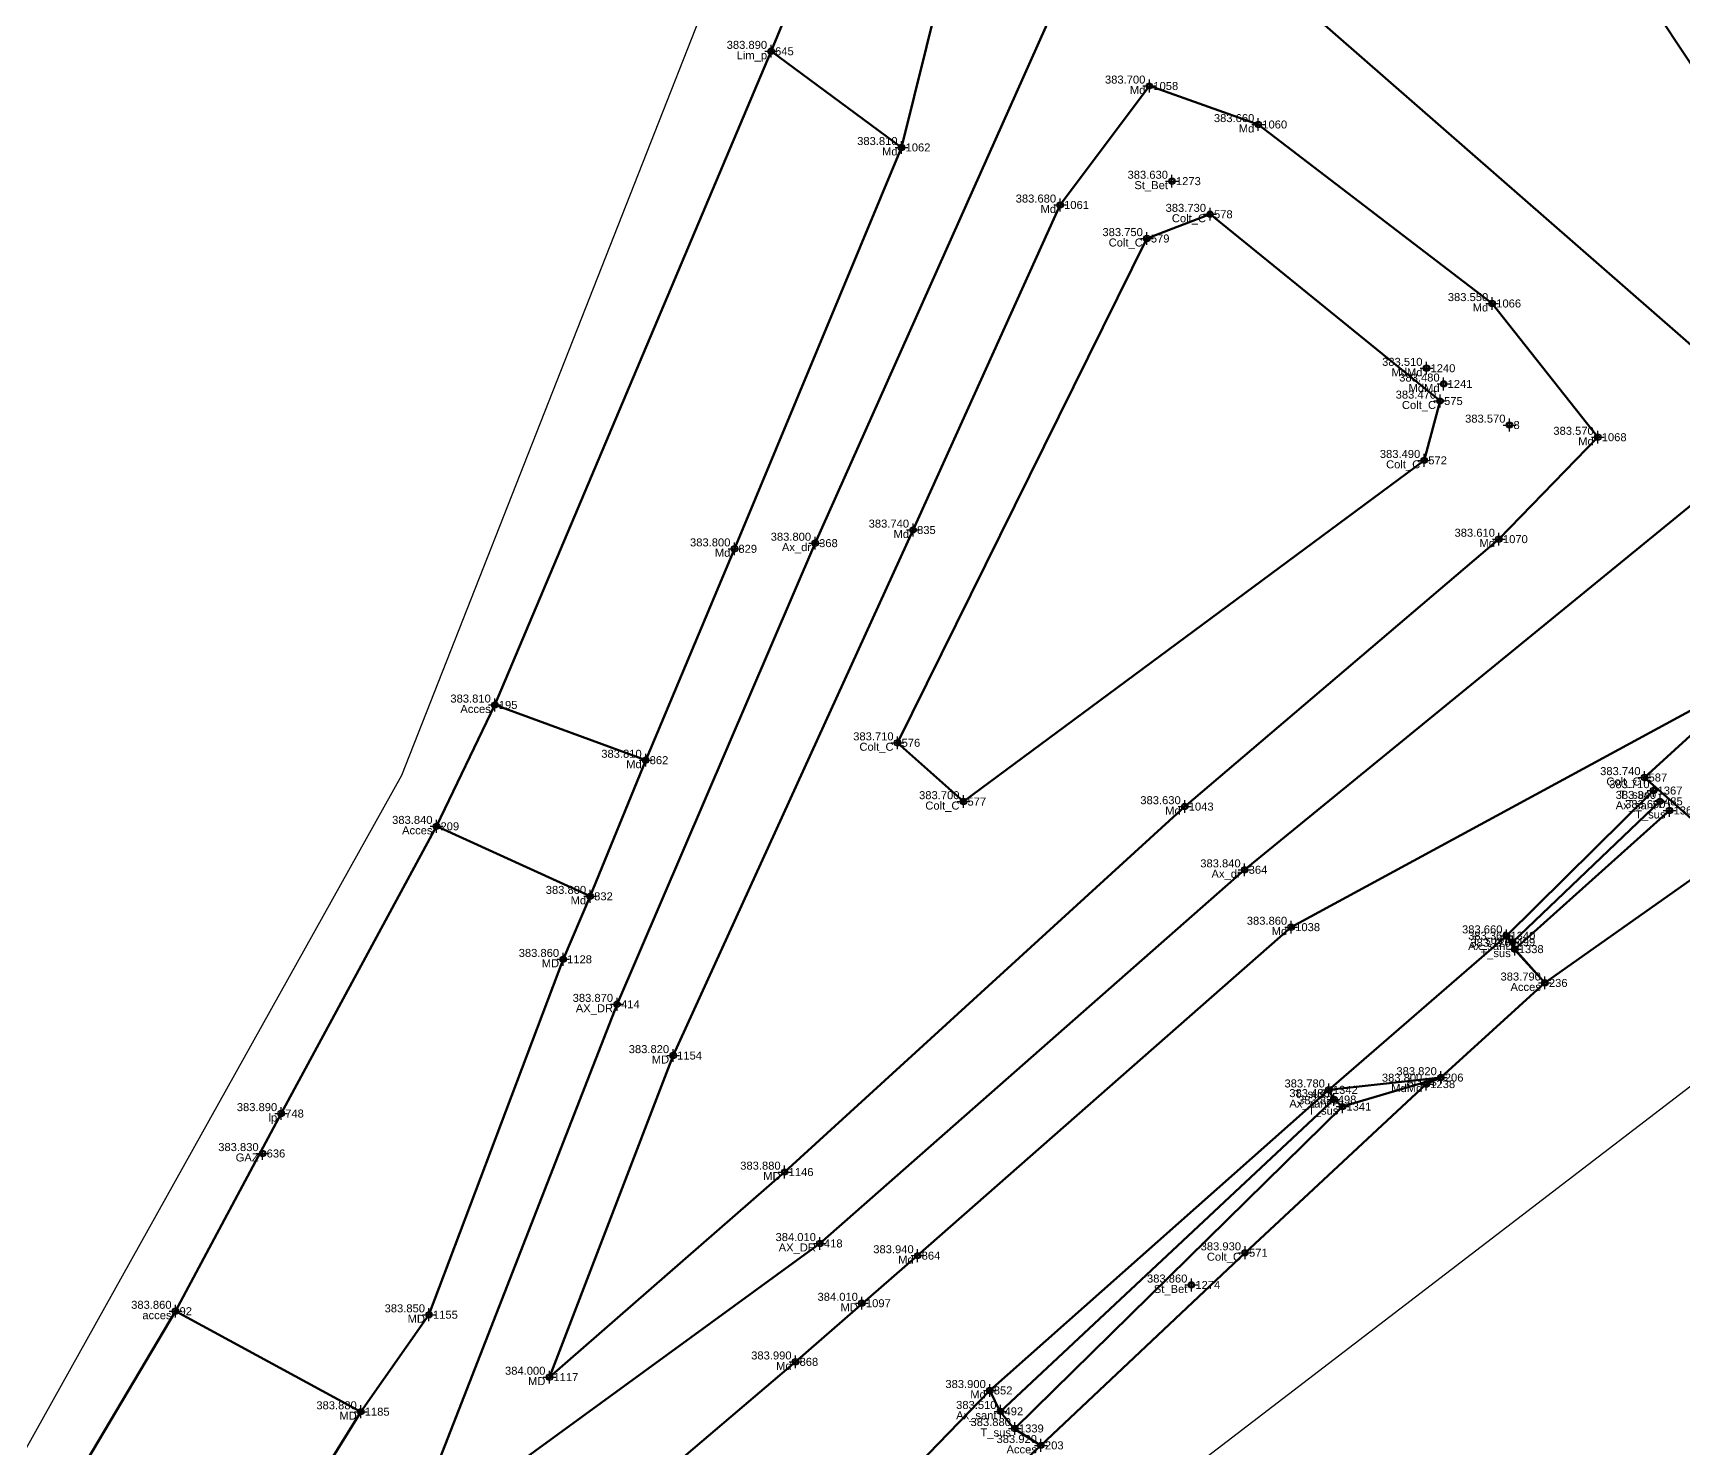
# Model space of a CAD drawing. Extents: x 396921 to 401273, y 555385 to 556691.
# Drawn here: x 401191.6 to 401243.2, y 556323.2 to 556367.4 of the extents above; entities that cross this region are included whole.
import ezdxf
from ezdxf.enums import TextEntityAlignment as Align

# ---------------------------------------------------------------- set-up
doc = ezdxf.new("R2010")
doc.units = 0
doc.header["$PDMODE"] = 34
doc.header["$PDSIZE"] = 0.2
for name, color, linetype in [('Boundary', 30, 'Continuous'), ('TOPO_CERC', 1, 'Continuous'), ('TOPO_CODE', 7, 'Continuous'), ('TOPO_ELEVATION', 7, 'Continuous'), ('TOPO_POINT_ID', 7, 'Continuous'), ('TOPO_POINTS', 7, 'Continuous'), ('TOPO_SYMBOL', 1, 'Continuous')]:
    doc.layers.add(name, color=color, linetype=linetype)
doc.layers.add('RO-LINES-LIN', color=7, linetype='Continuous', lineweight=25)
doc.styles.get("Standard").update_dxf_attribs({"font": 'arial.ttf'})

# ---------------------------------------------------------------- blocks, each defined once
blk = doc.blocks.new('PUNCTOPO')
at = {"layer": 'TOPO_CERC'}
blk.add_circle((0, 0), 0.25, dxfattribs=at)
at = {"layer": 'TOPO_SYMBOL'}
blk.add_point((0, 0), dxfattribs=at)

msp = doc.modelspace()

# ---------------------------------------------------------------- linework, layer by layer
at = {"layer": 'Boundary'}
msp.add_lwpolyline([(401151.531, 556238.095), (401199.518, 556296.225), (401208.504, 556292.043), (401222.442, 556298.757), (401217.992, 556315.021), (401273.141, 556357.297), (401255.219, 556376.018), (401245.835, 556386.323), (401236.195, 556378.584), (401211.811, 556404.268), (401201.487, 556393.032), (401214.641, 556373.423), (401203.161, 556344.231), (401187.604, 556316.352), (401175.09, 556295.456), (401169.171, 556289.109), (401165.846, 556283.138)], dxfattribs=at)
at = {"layer": 'RO-LINES-LIN', "flags": 128}
for points, elevation in [([(401219.146, 556351.908), (401219.146, 556351.908)], 383.74), ([(401204.255, 556342.646), (401204.255, 556342.646)], 383.84)]:
    msp.add_lwpolyline(points, dxfattribs=dict(at, elevation=elevation))
at = {"layer": 'RO-LINES-LIN', "lineweight": 100}
for points in [[(401246.421, 556355.104, 383.69), (401225.761, 556373.156, 383.79), (401207.607, 556396.767, 384.01)], [(401206.091, 556394.903, 383.98), (401209.983, 556389.227, 383.97), (401218.554, 556377.464, 383.86), (401220.74, 556371.765, 383.79), (401218.787, 556363.866, 383.81), (401213.564, 556351.32, 383.8), (401210.791, 556344.713, 383.81), (401209.058, 556340.462, 383.8), (401208.209, 556338.484, 383.86), (401204.02, 556327.379, 383.85), (401201.888, 556324.348, 383.88), (401198.751, 556319.278, 383.96), (401195.474, 556315.011, 384.02), (401187.23, 556304.24, 384.05), (401184.002, 556299.155, 384.12), (401179.435, 556292.903, 384.24), (401176.911, 556290.547, 384.27), (401173.167, 556290.93, 384.37)], [(401255.586, 556366.053, 383.33), (401251.247, 556362.781, 383.39), (401247.981, 556363.147, 383.35), (401244.676, 556364.625, 383.4), (401242.478, 556367.939, 383.45), (401243.23, 556373.719, 383.41)], [(401225.761, 556373.156, 383.79), (401216.085, 556351.497, 383.8), (401209.897, 556337.083, 383.87), (401203.299, 556320.181, 384.05), (401179.94, 556287.283, 384.42), (401153.228, 556254.978, 385.07), (401124.473, 556222.302, 385.73), (401086.722, 556181.654, 386.25), (401069.118, 556159.764, 386.97), (401036.302, 556112.167, 387.92), (401016.12, 556087.044, 388.06), (400978.164, 556050.801, 388.45), (400956.927, 556025.769, 388.5), (400940.861, 555996.772, 388.66), (400933.878, 555973.712, 388.83), (400927.98, 555941.206, 388.98), (400926.358, 555917.661, 389.16), (400924.894, 555909.885, 389.28)], [(401220.74, 556371.765, 383.79), (401217.155, 556372.813, 383.93), (401214.71, 556366.872, 383.89), (401218.787, 556363.866, 383.81)], [(401214.71, 556366.872, 383.89), (401206.076, 556346.439, 383.81)], [(401259.886, 556365.916, 383.46), (401249.522, 556357.993, 383.62), (401246.421, 556355.104, 383.69), (401229.508, 556341.287, 383.84), (401216.236, 556329.606, 384.01), (401203.299, 556320.181, 384.05)], [(401219.146, 556351.908, 383.74), (401223.741, 556362.068, 383.68), (401226.53, 556365.787, 383.7), (401229.934, 556364.583, 383.66), (401237.244, 556358.988, 383.55), (401240.541, 556354.808, 383.57), (401237.453, 556351.622, 383.61), (401227.623, 556343.251, 383.727), (401215.139, 556331.844, 383.88), (401207.783, 556325.428, 384), (401211.651, 556335.486, 383.82), (401219.146, 556351.908, 383.74)], [(401235.614, 556355.94, 383.47), (401235.12, 556354.085, 383.49), (401220.722, 556343.419, 383.7), (401218.663, 556345.257, 383.71), (401226.451, 556361.019, 383.75), (401228.425, 556361.777, 383.73), (401235.614, 556355.94, 383.47)], [(401252.455, 556345.602, 383.69), (401248.6, 556349.056, 383.58), (401230.962, 556339.494, 383.86), (401219.29, 556329.226, 383.94), (401215.475, 556325.906, 383.99), (401210.945, 556322.054, 384.06), (401207.831, 556315.344, 384.1), (401209.936, 556308.653, 384.4), (401212.798, 556299.232, 384.51)], [(401210.791, 556344.713, 383.81), (401206.076, 556346.439, 383.81), (401204.255, 556342.646, 383.84), (401209.056, 556340.458, 383.8)], [(401246.867, 556343.877, 383.86), (401244.603, 556346.545, 383.7), (401242.003, 556344.171, 383.74), (401244.656, 556341.834, 383.9)], [(401242.286, 556343.763, 383.71), (401237.688, 556339.223, 383.66)], [(401242.488, 556343.427, 383.34), (401237.877, 556339.029, 383.36)], [(401237.948, 556338.807, 383.72), (401242.784, 556343.141, 383.69)], [(401204.255, 556342.646, 383.84), (401199.402, 556333.668, 383.89), (401196.101, 556327.489, 383.86)], [(401238.89, 556337.75, 383.79), (401244.654, 556341.832, 383.9)], [(401232.14, 556334.408, 383.78), (401235.637, 556334.791, 383.82), (401238.89, 556337.75, 383.79), (401237.937, 556338.797, 383.694), (401237.688, 556339.223, 383.66)], [(401238.89, 556337.75, 383.79), (401237.948, 556338.807, 383.72), (401237.877, 556339.029, 383.36), (401237.688, 556339.223, 383.66), (401232.14, 556334.408, 383.78), (401232.291, 556334.106, 383.48), (401232.563, 556333.883, 383.82), (401235.637, 556334.791, 383.82)], [(401235.183, 556334.588, 383.8), (401235.637, 556334.791, 383.82), (401235.637, 556334.791, 383.82)], [(401232.14, 556334.408, 383.78), (401221.544, 556325.012, 383.9), (401218.334, 556321.695, 383.93)], [(401235.183, 556334.588, 383.8), (401229.519, 556329.317, 383.93)], [(401232.291, 556334.106, 383.48), (401221.879, 556324.359, 383.51)], [(401222.329, 556323.824, 383.88), (401232.563, 556333.883, 383.82)], [(401223.142, 556323.295, 383.92), (401229.519, 556329.317, 383.93), (401229.519, 556329.317, 383.93)], [(401201.888, 556324.348, 383.88), (401196.101, 556327.489, 383.86), (401193.319, 556322.802, 383.86), (401198.751, 556319.278, 383.96)], [(401218.334, 556321.695, 383.93), (401218.901, 556320.997, 383.974), (401219.562, 556320.073, 384.03), (401219.636, 556320.023, 384.09), (401223.142, 556323.295, 383.92), (401222.295, 556323.819, 383.912), (401221.854, 556324.36, 383.906), (401221.544, 556325.012, 383.9)]]:
    msp.add_polyline3d(points, dxfattribs=at)

# ---------------------------------------------------------------- block references
at = {"layer": 'TOPO_POINTS'}
ref = msp.add_blockref('PUNCTOPO', (401214.71, 556366.872, 383.89), dxfattribs=dict(at, xscale=0.25, yscale=0.25, zscale=0.25))
ref.add_attrib('POINT', '645', dxfattribs={"layer": 'TOPO_POINT_ID', "height": 0.25}).set_placement((401214.835, 556366.872, 383.89), align=Align.MIDDLE_LEFT)
ref.add_attrib('ELEVATION', '383.890', dxfattribs={"layer": 'TOPO_ELEVATION', "height": 0.25}).set_placement((401214.585, 556366.872, 383.89), align=Align.BOTTOM_RIGHT)
ref.add_attrib('CODE', 'Lim_p', dxfattribs={"layer": 'TOPO_CODE', "height": 0.25}).set_placement((401214.585, 556366.872, 383.89), align=Align.TOP_RIGHT)
ref = msp.add_blockref('PUNCTOPO', (401226.53, 556365.787, 383.7), dxfattribs=dict(at, xscale=0.25, yscale=0.25, zscale=0.25))
ref.add_attrib('POINT', '1058', dxfattribs={"layer": 'TOPO_POINT_ID', "height": 0.25}).set_placement((401226.655, 556365.787, 383.7), align=Align.MIDDLE_LEFT)
ref.add_attrib('ELEVATION', '383.700', dxfattribs={"layer": 'TOPO_ELEVATION', "height": 0.25}).set_placement((401226.405, 556365.787, 383.7), align=Align.BOTTOM_RIGHT)
ref.add_attrib('CODE', 'Md', dxfattribs={"layer": 'TOPO_CODE', "height": 0.25}).set_placement((401226.405, 556365.787, 383.7), align=Align.TOP_RIGHT)
ref = msp.add_blockref('PUNCTOPO', (401229.934, 556364.583, 383.66), dxfattribs=dict(at, xscale=0.25, yscale=0.25, zscale=0.25))
ref.add_attrib('POINT', '1060', dxfattribs={"layer": 'TOPO_POINT_ID', "height": 0.25}).set_placement((401230.059, 556364.583, 383.66), align=Align.MIDDLE_LEFT)
ref.add_attrib('ELEVATION', '383.660', dxfattribs={"layer": 'TOPO_ELEVATION', "height": 0.25}).set_placement((401229.809, 556364.583, 383.66), align=Align.BOTTOM_RIGHT)
ref.add_attrib('CODE', 'Md', dxfattribs={"layer": 'TOPO_CODE', "height": 0.25}).set_placement((401229.809, 556364.583, 383.66), align=Align.TOP_RIGHT)
ref = msp.add_blockref('PUNCTOPO', (401218.787, 556363.866, 383.81), dxfattribs=dict(at, xscale=0.25, yscale=0.25, zscale=0.25))
ref.add_attrib('POINT', '1062', dxfattribs={"layer": 'TOPO_POINT_ID', "height": 0.25}).set_placement((401218.912, 556363.866, 383.81), align=Align.MIDDLE_LEFT)
ref.add_attrib('ELEVATION', '383.810', dxfattribs={"layer": 'TOPO_ELEVATION', "height": 0.25}).set_placement((401218.662, 556363.866, 383.81), align=Align.BOTTOM_RIGHT)
ref.add_attrib('CODE', 'Md', dxfattribs={"layer": 'TOPO_CODE', "height": 0.25}).set_placement((401218.662, 556363.866, 383.81), align=Align.TOP_RIGHT)
ref = msp.add_blockref('PUNCTOPO', (401227.236, 556362.812, 383.63), dxfattribs=dict(at, xscale=0.25, yscale=0.25, zscale=0.25))
ref.add_attrib('POINT', '1273', dxfattribs={"layer": 'TOPO_POINT_ID', "height": 0.25}).set_placement((401227.361, 556362.812, 383.63), align=Align.MIDDLE_LEFT)
ref.add_attrib('ELEVATION', '383.630', dxfattribs={"layer": 'TOPO_ELEVATION', "height": 0.25}).set_placement((401227.111, 556362.812, 383.63), align=Align.BOTTOM_RIGHT)
ref.add_attrib('CODE', 'St_Bet', dxfattribs={"layer": 'TOPO_CODE', "height": 0.25}).set_placement((401227.111, 556362.812, 383.63), align=Align.TOP_RIGHT)
ref = msp.add_blockref('PUNCTOPO', (401223.741, 556362.068, 383.68), dxfattribs=dict(at, xscale=0.25, yscale=0.25, zscale=0.25))
ref.add_attrib('POINT', '1061', dxfattribs={"layer": 'TOPO_POINT_ID', "height": 0.25}).set_placement((401223.866, 556362.068, 383.68), align=Align.MIDDLE_LEFT)
ref.add_attrib('ELEVATION', '383.680', dxfattribs={"layer": 'TOPO_ELEVATION', "height": 0.25}).set_placement((401223.616, 556362.068, 383.68), align=Align.BOTTOM_RIGHT)
ref.add_attrib('CODE', 'Md', dxfattribs={"layer": 'TOPO_CODE', "height": 0.25}).set_placement((401223.616, 556362.068, 383.68), align=Align.TOP_RIGHT)
ref = msp.add_blockref('PUNCTOPO', (401228.425, 556361.777, 383.73), dxfattribs=dict(at, xscale=0.25, yscale=0.25, zscale=0.25))
ref.add_attrib('POINT', '578', dxfattribs={"layer": 'TOPO_POINT_ID', "height": 0.25}).set_placement((401228.55, 556361.777, 383.73), align=Align.MIDDLE_LEFT)
ref.add_attrib('ELEVATION', '383.730', dxfattribs={"layer": 'TOPO_ELEVATION', "height": 0.25}).set_placement((401228.3, 556361.777, 383.73), align=Align.BOTTOM_RIGHT)
ref.add_attrib('CODE', 'Colt_C', dxfattribs={"layer": 'TOPO_CODE', "height": 0.25}).set_placement((401228.3, 556361.777, 383.73), align=Align.TOP_RIGHT)
ref = msp.add_blockref('PUNCTOPO', (401226.451, 556361.019, 383.75), dxfattribs=dict(at, xscale=0.25, yscale=0.25, zscale=0.25))
ref.add_attrib('POINT', '579', dxfattribs={"layer": 'TOPO_POINT_ID', "height": 0.25}).set_placement((401226.576, 556361.019, 383.75), align=Align.MIDDLE_LEFT)
ref.add_attrib('ELEVATION', '383.750', dxfattribs={"layer": 'TOPO_ELEVATION', "height": 0.25}).set_placement((401226.326, 556361.019, 383.75), align=Align.BOTTOM_RIGHT)
ref.add_attrib('CODE', 'Colt_C', dxfattribs={"layer": 'TOPO_CODE', "height": 0.25}).set_placement((401226.326, 556361.019, 383.75), align=Align.TOP_RIGHT)
ref = msp.add_blockref('PUNCTOPO', (401237.244, 556358.988, 383.55), dxfattribs=dict(at, xscale=0.25, yscale=0.25, zscale=0.25))
ref.add_attrib('POINT', '1066', dxfattribs={"layer": 'TOPO_POINT_ID', "height": 0.25}).set_placement((401237.369, 556358.988, 383.55), align=Align.MIDDLE_LEFT)
ref.add_attrib('ELEVATION', '383.550', dxfattribs={"layer": 'TOPO_ELEVATION', "height": 0.25}).set_placement((401237.119, 556358.988, 383.55), align=Align.BOTTOM_RIGHT)
ref.add_attrib('CODE', 'Md', dxfattribs={"layer": 'TOPO_CODE', "height": 0.25}).set_placement((401237.119, 556358.988, 383.55), align=Align.TOP_RIGHT)
ref = msp.add_blockref('PUNCTOPO', (401235.19, 556356.964, 383.51), dxfattribs=dict(at, xscale=0.25, yscale=0.25, zscale=0.25))
ref.add_attrib('POINT', '1240', dxfattribs={"layer": 'TOPO_POINT_ID', "height": 0.25}).set_placement((401235.315, 556356.964, 383.51), align=Align.MIDDLE_LEFT)
ref.add_attrib('ELEVATION', '383.510', dxfattribs={"layer": 'TOPO_ELEVATION', "height": 0.25}).set_placement((401235.065, 556356.964, 383.51), align=Align.BOTTOM_RIGHT)
ref.add_attrib('CODE', 'MdMd', dxfattribs={"layer": 'TOPO_CODE', "height": 0.25}).set_placement((401235.065, 556356.964, 383.51), align=Align.TOP_RIGHT)
ref = msp.add_blockref('PUNCTOPO', (401235.725, 556356.473, 383.48), dxfattribs=dict(at, xscale=0.25, yscale=0.25, zscale=0.25))
ref.add_attrib('POINT', '1241', dxfattribs={"layer": 'TOPO_POINT_ID', "height": 0.25}).set_placement((401235.85, 556356.473, 383.48), align=Align.MIDDLE_LEFT)
ref.add_attrib('ELEVATION', '383.480', dxfattribs={"layer": 'TOPO_ELEVATION', "height": 0.25}).set_placement((401235.6, 556356.473, 383.48), align=Align.BOTTOM_RIGHT)
ref.add_attrib('CODE', 'MdMd', dxfattribs={"layer": 'TOPO_CODE', "height": 0.25}).set_placement((401235.6, 556356.473, 383.48), align=Align.TOP_RIGHT)
ref = msp.add_blockref('PUNCTOPO', (401235.614, 556355.94, 383.47), dxfattribs=dict(at, xscale=0.25, yscale=0.25, zscale=0.25))
ref.add_attrib('POINT', '575', dxfattribs={"layer": 'TOPO_POINT_ID', "height": 0.25}).set_placement((401235.739, 556355.94, 383.47), align=Align.MIDDLE_LEFT)
ref.add_attrib('ELEVATION', '383.470', dxfattribs={"layer": 'TOPO_ELEVATION', "height": 0.25}).set_placement((401235.489, 556355.94, 383.47), align=Align.BOTTOM_RIGHT)
ref.add_attrib('CODE', 'Colt_C', dxfattribs={"layer": 'TOPO_CODE', "height": 0.25}).set_placement((401235.489, 556355.94, 383.47), align=Align.TOP_RIGHT)
ref = msp.add_blockref('PUNCTOPO', (401237.783, 556355.189, 383.57), dxfattribs=dict(at, xscale=0.25, yscale=0.25, zscale=0.25))
ref.add_attrib('POINT', '8', dxfattribs={"layer": 'TOPO_POINT_ID', "height": 0.25}).set_placement((401237.908, 556355.189, 383.57), align=Align.MIDDLE_LEFT)
ref.add_attrib('ELEVATION', '383.570', dxfattribs={"layer": 'TOPO_ELEVATION', "height": 0.25}).set_placement((401237.658, 556355.189, 383.57), align=Align.BOTTOM_RIGHT)
ref = msp.add_blockref('PUNCTOPO', (401240.541, 556354.808, 383.57), dxfattribs=dict(at, xscale=0.25, yscale=0.25, zscale=0.25))
ref.add_attrib('POINT', '1068', dxfattribs={"layer": 'TOPO_POINT_ID', "height": 0.25}).set_placement((401240.666, 556354.808, 383.57), align=Align.MIDDLE_LEFT)
ref.add_attrib('ELEVATION', '383.570', dxfattribs={"layer": 'TOPO_ELEVATION', "height": 0.25}).set_placement((401240.416, 556354.808, 383.57), align=Align.BOTTOM_RIGHT)
ref.add_attrib('CODE', 'Md', dxfattribs={"layer": 'TOPO_CODE', "height": 0.25}).set_placement((401240.416, 556354.808, 383.57), align=Align.TOP_RIGHT)
ref = msp.add_blockref('PUNCTOPO', (401235.12, 556354.085, 383.49), dxfattribs=dict(at, xscale=0.25, yscale=0.25, zscale=0.25))
ref.add_attrib('POINT', '572', dxfattribs={"layer": 'TOPO_POINT_ID', "height": 0.25}).set_placement((401235.245, 556354.085, 383.49), align=Align.MIDDLE_LEFT)
ref.add_attrib('ELEVATION', '383.490', dxfattribs={"layer": 'TOPO_ELEVATION', "height": 0.25}).set_placement((401234.995, 556354.085, 383.49), align=Align.BOTTOM_RIGHT)
ref.add_attrib('CODE', 'Colt_C', dxfattribs={"layer": 'TOPO_CODE', "height": 0.25}).set_placement((401234.995, 556354.085, 383.49), align=Align.TOP_RIGHT)
ref = msp.add_blockref('PUNCTOPO', (401216.085, 556351.497, 383.8), dxfattribs=dict(at, xscale=0.25, yscale=0.25, zscale=0.25))
ref.add_attrib('POINT', '368', dxfattribs={"layer": 'TOPO_POINT_ID', "height": 0.25}).set_placement((401216.21, 556351.497, 383.8), align=Align.MIDDLE_LEFT)
ref.add_attrib('ELEVATION', '383.800', dxfattribs={"layer": 'TOPO_ELEVATION', "height": 0.25}).set_placement((401215.96, 556351.497, 383.8), align=Align.BOTTOM_RIGHT)
ref.add_attrib('CODE', 'Ax_dr', dxfattribs={"layer": 'TOPO_CODE', "height": 0.25}).set_placement((401215.96, 556351.497, 383.8), align=Align.TOP_RIGHT)
ref = msp.add_blockref('PUNCTOPO', (401219.146, 556351.908, 383.74), dxfattribs=dict(at, xscale=0.25, yscale=0.25, zscale=0.25))
ref.add_attrib('POINT', '835', dxfattribs={"layer": 'TOPO_POINT_ID', "height": 0.25}).set_placement((401219.271, 556351.908, 383.74), align=Align.MIDDLE_LEFT)
ref.add_attrib('ELEVATION', '383.740', dxfattribs={"layer": 'TOPO_ELEVATION', "height": 0.25}).set_placement((401219.021, 556351.908, 383.74), align=Align.BOTTOM_RIGHT)
ref.add_attrib('CODE', 'Md', dxfattribs={"layer": 'TOPO_CODE', "height": 0.25}).set_placement((401219.021, 556351.908, 383.74), align=Align.TOP_RIGHT)
ref = msp.add_blockref('PUNCTOPO', (401237.453, 556351.622, 383.61), dxfattribs=dict(at, xscale=0.25, yscale=0.25, zscale=0.25))
ref.add_attrib('POINT', '1070', dxfattribs={"layer": 'TOPO_POINT_ID', "height": 0.25}).set_placement((401237.578, 556351.622, 383.61), align=Align.MIDDLE_LEFT)
ref.add_attrib('ELEVATION', '383.610', dxfattribs={"layer": 'TOPO_ELEVATION', "height": 0.25}).set_placement((401237.328, 556351.622, 383.61), align=Align.BOTTOM_RIGHT)
ref.add_attrib('CODE', 'Md', dxfattribs={"layer": 'TOPO_CODE', "height": 0.25}).set_placement((401237.328, 556351.622, 383.61), align=Align.TOP_RIGHT)
ref = msp.add_blockref('PUNCTOPO', (401213.564, 556351.32, 383.8), dxfattribs=dict(at, xscale=0.25, yscale=0.25, zscale=0.25))
ref.add_attrib('POINT', '829', dxfattribs={"layer": 'TOPO_POINT_ID', "height": 0.25}).set_placement((401213.689, 556351.32, 383.8), align=Align.MIDDLE_LEFT)
ref.add_attrib('ELEVATION', '383.800', dxfattribs={"layer": 'TOPO_ELEVATION', "height": 0.25}).set_placement((401213.439, 556351.32, 383.8), align=Align.BOTTOM_RIGHT)
ref.add_attrib('CODE', 'Md', dxfattribs={"layer": 'TOPO_CODE', "height": 0.25}).set_placement((401213.439, 556351.32, 383.8), align=Align.TOP_RIGHT)
ref = msp.add_blockref('PUNCTOPO', (401206.076, 556346.439, 383.81), dxfattribs=dict(at, xscale=0.25, yscale=0.25, zscale=0.25))
ref.add_attrib('POINT', '195', dxfattribs={"layer": 'TOPO_POINT_ID', "height": 0.25}).set_placement((401206.201, 556346.439, 383.81), align=Align.MIDDLE_LEFT)
ref.add_attrib('ELEVATION', '383.810', dxfattribs={"layer": 'TOPO_ELEVATION', "height": 0.25}).set_placement((401205.951, 556346.439, 383.81), align=Align.BOTTOM_RIGHT)
ref.add_attrib('CODE', 'Acces', dxfattribs={"layer": 'TOPO_CODE', "height": 0.25}).set_placement((401205.951, 556346.439, 383.81), align=Align.TOP_RIGHT)
ref = msp.add_blockref('PUNCTOPO', (401218.663, 556345.257, 383.71), dxfattribs=dict(at, xscale=0.25, yscale=0.25, zscale=0.25))
ref.add_attrib('POINT', '576', dxfattribs={"layer": 'TOPO_POINT_ID', "height": 0.25}).set_placement((401218.788, 556345.257, 383.71), align=Align.MIDDLE_LEFT)
ref.add_attrib('ELEVATION', '383.710', dxfattribs={"layer": 'TOPO_ELEVATION', "height": 0.25}).set_placement((401218.538, 556345.257, 383.71), align=Align.BOTTOM_RIGHT)
ref.add_attrib('CODE', 'Colt_C', dxfattribs={"layer": 'TOPO_CODE', "height": 0.25}).set_placement((401218.538, 556345.257, 383.71), align=Align.TOP_RIGHT)
ref = msp.add_blockref('PUNCTOPO', (401210.791, 556344.713, 383.81), dxfattribs=dict(at, xscale=0.25, yscale=0.25, zscale=0.25))
ref.add_attrib('POINT', '862', dxfattribs={"layer": 'TOPO_POINT_ID', "height": 0.25}).set_placement((401210.916, 556344.713, 383.81), align=Align.MIDDLE_LEFT)
ref.add_attrib('ELEVATION', '383.810', dxfattribs={"layer": 'TOPO_ELEVATION', "height": 0.25}).set_placement((401210.666, 556344.713, 383.81), align=Align.BOTTOM_RIGHT)
ref.add_attrib('CODE', 'Md', dxfattribs={"layer": 'TOPO_CODE', "height": 0.25}).set_placement((401210.666, 556344.713, 383.81), align=Align.TOP_RIGHT)
ref = msp.add_blockref('PUNCTOPO', (401242.003, 556344.171, 383.74), dxfattribs=dict(at, xscale=0.25, yscale=0.25, zscale=0.25))
ref.add_attrib('POINT', '587', dxfattribs={"layer": 'TOPO_POINT_ID', "height": 0.25}).set_placement((401242.128, 556344.171, 383.74), align=Align.MIDDLE_LEFT)
ref.add_attrib('ELEVATION', '383.740', dxfattribs={"layer": 'TOPO_ELEVATION', "height": 0.25}).set_placement((401241.878, 556344.171, 383.74), align=Align.BOTTOM_RIGHT)
ref.add_attrib('CODE', 'Colt_C', dxfattribs={"layer": 'TOPO_CODE', "height": 0.25}).set_placement((401241.878, 556344.171, 383.74), align=Align.TOP_RIGHT)
ref = msp.add_blockref('PUNCTOPO', (401242.286, 556343.763, 383.71), dxfattribs=dict(at, xscale=0.25, yscale=0.25, zscale=0.25))
ref.add_attrib('POINT', '1367', dxfattribs={"layer": 'TOPO_POINT_ID', "height": 0.25}).set_placement((401242.411, 556343.763, 383.71), align=Align.MIDDLE_LEFT)
ref.add_attrib('ELEVATION', '383.710', dxfattribs={"layer": 'TOPO_ELEVATION', "height": 0.25}).set_placement((401242.161, 556343.763, 383.71), align=Align.BOTTOM_RIGHT)
ref.add_attrib('CODE', 'T_sus', dxfattribs={"layer": 'TOPO_CODE', "height": 0.25}).set_placement((401242.161, 556343.763, 383.71), align=Align.TOP_RIGHT)
ref = msp.add_blockref('PUNCTOPO', (401220.722, 556343.419, 383.7), dxfattribs=dict(at, xscale=0.25, yscale=0.25, zscale=0.25))
ref.add_attrib('POINT', '577', dxfattribs={"layer": 'TOPO_POINT_ID', "height": 0.25}).set_placement((401220.847, 556343.419, 383.7), align=Align.MIDDLE_LEFT)
ref.add_attrib('ELEVATION', '383.700', dxfattribs={"layer": 'TOPO_ELEVATION', "height": 0.25}).set_placement((401220.597, 556343.419, 383.7), align=Align.BOTTOM_RIGHT)
ref.add_attrib('CODE', 'Colt_C', dxfattribs={"layer": 'TOPO_CODE', "height": 0.25}).set_placement((401220.597, 556343.419, 383.7), align=Align.TOP_RIGHT)
ref = msp.add_blockref('PUNCTOPO', (401227.635, 556343.262, 383.63), dxfattribs=dict(at, xscale=0.25, yscale=0.25, zscale=0.25))
ref.add_attrib('POINT', '1043', dxfattribs={"layer": 'TOPO_POINT_ID', "height": 0.25}).set_placement((401227.76, 556343.262, 383.63), align=Align.MIDDLE_LEFT)
ref.add_attrib('ELEVATION', '383.630', dxfattribs={"layer": 'TOPO_ELEVATION', "height": 0.25}).set_placement((401227.51, 556343.262, 383.63), align=Align.BOTTOM_RIGHT)
ref.add_attrib('CODE', 'Md', dxfattribs={"layer": 'TOPO_CODE', "height": 0.25}).set_placement((401227.51, 556343.262, 383.63), align=Align.TOP_RIGHT)
ref = msp.add_blockref('PUNCTOPO', (401242.488, 556343.427, 383.34), dxfattribs=dict(at, xscale=0.25, yscale=0.25, zscale=0.25))
ref.add_attrib('POINT', '485', dxfattribs={"layer": 'TOPO_POINT_ID', "height": 0.25}).set_placement((401242.613, 556343.427, 383.34), align=Align.MIDDLE_LEFT)
ref.add_attrib('ELEVATION', '383.340', dxfattribs={"layer": 'TOPO_ELEVATION', "height": 0.25}).set_placement((401242.363, 556343.427, 383.34), align=Align.BOTTOM_RIGHT)
ref.add_attrib('CODE', 'Ax_sant', dxfattribs={"layer": 'TOPO_CODE', "height": 0.25}).set_placement((401242.363, 556343.427, 383.34), align=Align.TOP_RIGHT)
ref = msp.add_blockref('PUNCTOPO', (401204.255, 556342.646, 383.84), dxfattribs=dict(at, xscale=0.25, yscale=0.25, zscale=0.25))
ref.add_attrib('POINT', '209', dxfattribs={"layer": 'TOPO_POINT_ID', "height": 0.25}).set_placement((401204.38, 556342.646, 383.84), align=Align.MIDDLE_LEFT)
ref.add_attrib('ELEVATION', '383.840', dxfattribs={"layer": 'TOPO_ELEVATION', "height": 0.25}).set_placement((401204.13, 556342.646, 383.84), align=Align.BOTTOM_RIGHT)
ref.add_attrib('CODE', 'Acces', dxfattribs={"layer": 'TOPO_CODE', "height": 0.25}).set_placement((401204.13, 556342.646, 383.84), align=Align.TOP_RIGHT)
ref = msp.add_blockref('PUNCTOPO', (401242.784, 556343.141, 383.69), dxfattribs=dict(at, xscale=0.25, yscale=0.25, zscale=0.25))
ref.add_attrib('POINT', '1366', dxfattribs={"layer": 'TOPO_POINT_ID', "height": 0.25}).set_placement((401242.909, 556343.141, 383.69), align=Align.MIDDLE_LEFT)
ref.add_attrib('ELEVATION', '383.690', dxfattribs={"layer": 'TOPO_ELEVATION', "height": 0.25}).set_placement((401242.659, 556343.141, 383.69), align=Align.BOTTOM_RIGHT)
ref.add_attrib('CODE', 'T_sus', dxfattribs={"layer": 'TOPO_CODE', "height": 0.25}).set_placement((401242.659, 556343.141, 383.69), align=Align.TOP_RIGHT)
ref = msp.add_blockref('PUNCTOPO', (401229.508, 556341.287, 383.84), dxfattribs=dict(at, xscale=0.25, yscale=0.25, zscale=0.25))
ref.add_attrib('POINT', '364', dxfattribs={"layer": 'TOPO_POINT_ID', "height": 0.25}).set_placement((401229.633, 556341.287, 383.84), align=Align.MIDDLE_LEFT)
ref.add_attrib('ELEVATION', '383.840', dxfattribs={"layer": 'TOPO_ELEVATION', "height": 0.25}).set_placement((401229.383, 556341.287, 383.84), align=Align.BOTTOM_RIGHT)
ref.add_attrib('CODE', 'Ax_dr', dxfattribs={"layer": 'TOPO_CODE', "height": 0.25}).set_placement((401229.383, 556341.287, 383.84), align=Align.TOP_RIGHT)
ref = msp.add_blockref('PUNCTOPO', (401209.056, 556340.458, 383.8), dxfattribs=dict(at, xscale=0.25, yscale=0.25, zscale=0.25))
ref.add_attrib('POINT', '832', dxfattribs={"layer": 'TOPO_POINT_ID', "height": 0.25}).set_placement((401209.181, 556340.458, 383.8), align=Align.MIDDLE_LEFT)
ref.add_attrib('ELEVATION', '383.800', dxfattribs={"layer": 'TOPO_ELEVATION', "height": 0.25}).set_placement((401208.931, 556340.458, 383.8), align=Align.BOTTOM_RIGHT)
ref.add_attrib('CODE', 'Md', dxfattribs={"layer": 'TOPO_CODE', "height": 0.25}).set_placement((401208.931, 556340.458, 383.8), align=Align.TOP_RIGHT)
ref = msp.add_blockref('PUNCTOPO', (401230.962, 556339.494, 383.86), dxfattribs=dict(at, xscale=0.25, yscale=0.25, zscale=0.25))
ref.add_attrib('POINT', '1038', dxfattribs={"layer": 'TOPO_POINT_ID', "height": 0.25}).set_placement((401231.087, 556339.494, 383.86), align=Align.MIDDLE_LEFT)
ref.add_attrib('ELEVATION', '383.860', dxfattribs={"layer": 'TOPO_ELEVATION', "height": 0.25}).set_placement((401230.837, 556339.494, 383.86), align=Align.BOTTOM_RIGHT)
ref.add_attrib('CODE', 'Md', dxfattribs={"layer": 'TOPO_CODE', "height": 0.25}).set_placement((401230.837, 556339.494, 383.86), align=Align.TOP_RIGHT)
ref = msp.add_blockref('PUNCTOPO', (401237.688, 556339.223, 383.66), dxfattribs=dict(at, xscale=0.25, yscale=0.25, zscale=0.25))
ref.add_attrib('POINT', '1340', dxfattribs={"layer": 'TOPO_POINT_ID', "height": 0.25}).set_placement((401237.813, 556339.223, 383.66), align=Align.MIDDLE_LEFT)
ref.add_attrib('ELEVATION', '383.660', dxfattribs={"layer": 'TOPO_ELEVATION', "height": 0.25}).set_placement((401237.563, 556339.223, 383.66), align=Align.BOTTOM_RIGHT)
ref.add_attrib('CODE', 'T_sus', dxfattribs={"layer": 'TOPO_CODE', "height": 0.25}).set_placement((401237.563, 556339.223, 383.66), align=Align.TOP_RIGHT)
ref = msp.add_blockref('PUNCTOPO', (401237.877, 556339.029, 383.36), dxfattribs=dict(at, xscale=0.25, yscale=0.25, zscale=0.25))
ref.add_attrib('POINT', '499', dxfattribs={"layer": 'TOPO_POINT_ID', "height": 0.25}).set_placement((401238.002, 556339.029, 383.36), align=Align.MIDDLE_LEFT)
ref.add_attrib('ELEVATION', '383.360', dxfattribs={"layer": 'TOPO_ELEVATION', "height": 0.25}).set_placement((401237.752, 556339.029, 383.36), align=Align.BOTTOM_RIGHT)
ref.add_attrib('CODE', 'Ax_sant', dxfattribs={"layer": 'TOPO_CODE', "height": 0.25}).set_placement((401237.752, 556339.029, 383.36), align=Align.TOP_RIGHT)
ref = msp.add_blockref('PUNCTOPO', (401237.948, 556338.807, 383.72), dxfattribs=dict(at, xscale=0.25, yscale=0.25, zscale=0.25))
ref.add_attrib('POINT', '1338', dxfattribs={"layer": 'TOPO_POINT_ID', "height": 0.25}).set_placement((401238.073, 556338.807, 383.72), align=Align.MIDDLE_LEFT)
ref.add_attrib('ELEVATION', '383.720', dxfattribs={"layer": 'TOPO_ELEVATION', "height": 0.25}).set_placement((401237.823, 556338.807, 383.72), align=Align.BOTTOM_RIGHT)
ref.add_attrib('CODE', 'T_sus', dxfattribs={"layer": 'TOPO_CODE', "height": 0.25}).set_placement((401237.823, 556338.807, 383.72), align=Align.TOP_RIGHT)
ref = msp.add_blockref('PUNCTOPO', (401208.211, 556338.488, 383.86), dxfattribs=dict(at, xscale=0.25, yscale=0.25, zscale=0.25))
ref.add_attrib('POINT', '1128', dxfattribs={"layer": 'TOPO_POINT_ID', "height": 0.25}).set_placement((401208.336, 556338.488, 383.86), align=Align.MIDDLE_LEFT)
ref.add_attrib('ELEVATION', '383.860', dxfattribs={"layer": 'TOPO_ELEVATION', "height": 0.25}).set_placement((401208.086, 556338.488, 383.86), align=Align.BOTTOM_RIGHT)
ref.add_attrib('CODE', 'MD', dxfattribs={"layer": 'TOPO_CODE', "height": 0.25}).set_placement((401208.086, 556338.488, 383.86), align=Align.TOP_RIGHT)
ref = msp.add_blockref('PUNCTOPO', (401238.89, 556337.75, 383.79), dxfattribs=dict(at, xscale=0.25, yscale=0.25, zscale=0.25))
ref.add_attrib('POINT', '236', dxfattribs={"layer": 'TOPO_POINT_ID', "height": 0.25}).set_placement((401239.015, 556337.75, 383.79), align=Align.MIDDLE_LEFT)
ref.add_attrib('ELEVATION', '383.790', dxfattribs={"layer": 'TOPO_ELEVATION', "height": 0.25}).set_placement((401238.765, 556337.75, 383.79), align=Align.BOTTOM_RIGHT)
ref.add_attrib('CODE', 'Acces', dxfattribs={"layer": 'TOPO_CODE', "height": 0.25}).set_placement((401238.765, 556337.75, 383.79), align=Align.TOP_RIGHT)
ref = msp.add_blockref('PUNCTOPO', (401209.897, 556337.083, 383.87), dxfattribs=dict(at, xscale=0.25, yscale=0.25, zscale=0.25))
ref.add_attrib('POINT', '414', dxfattribs={"layer": 'TOPO_POINT_ID', "height": 0.25}).set_placement((401210.022, 556337.083, 383.87), align=Align.MIDDLE_LEFT)
ref.add_attrib('ELEVATION', '383.870', dxfattribs={"layer": 'TOPO_ELEVATION', "height": 0.25}).set_placement((401209.772, 556337.083, 383.87), align=Align.BOTTOM_RIGHT)
ref.add_attrib('CODE', 'AX_DR', dxfattribs={"layer": 'TOPO_CODE', "height": 0.25}).set_placement((401209.772, 556337.083, 383.87), align=Align.TOP_RIGHT)
ref = msp.add_blockref('PUNCTOPO', (401211.649, 556335.481, 383.82), dxfattribs=dict(at, xscale=0.25, yscale=0.25, zscale=0.25))
ref.add_attrib('POINT', '1154', dxfattribs={"layer": 'TOPO_POINT_ID', "height": 0.25}).set_placement((401211.774, 556335.481, 383.82), align=Align.MIDDLE_LEFT)
ref.add_attrib('ELEVATION', '383.820', dxfattribs={"layer": 'TOPO_ELEVATION', "height": 0.25}).set_placement((401211.524, 556335.481, 383.82), align=Align.BOTTOM_RIGHT)
ref.add_attrib('CODE', 'MD', dxfattribs={"layer": 'TOPO_CODE', "height": 0.25}).set_placement((401211.524, 556335.481, 383.82), align=Align.TOP_RIGHT)
ref = msp.add_blockref('PUNCTOPO', (401232.14, 556334.408, 383.78), dxfattribs=dict(at, xscale=0.25, yscale=0.25, zscale=0.25))
ref.add_attrib('POINT', '1342', dxfattribs={"layer": 'TOPO_POINT_ID', "height": 0.25}).set_placement((401232.265, 556334.408, 383.78), align=Align.MIDDLE_LEFT)
ref.add_attrib('ELEVATION', '383.780', dxfattribs={"layer": 'TOPO_ELEVATION', "height": 0.25}).set_placement((401232.015, 556334.408, 383.78), align=Align.BOTTOM_RIGHT)
ref.add_attrib('CODE', 'T_sus', dxfattribs={"layer": 'TOPO_CODE', "height": 0.25}).set_placement((401232.015, 556334.408, 383.78), align=Align.TOP_RIGHT)
ref = msp.add_blockref('PUNCTOPO', (401235.183, 556334.588, 383.8), dxfattribs=dict(at, xscale=0.25, yscale=0.25, zscale=0.25))
ref.add_attrib('POINT', '1238', dxfattribs={"layer": 'TOPO_POINT_ID', "height": 0.25}).set_placement((401235.308, 556334.588, 383.8), align=Align.MIDDLE_LEFT)
ref.add_attrib('ELEVATION', '383.800', dxfattribs={"layer": 'TOPO_ELEVATION', "height": 0.25}).set_placement((401235.058, 556334.588, 383.8), align=Align.BOTTOM_RIGHT)
ref.add_attrib('CODE', 'MdMd', dxfattribs={"layer": 'TOPO_CODE', "height": 0.25}).set_placement((401235.058, 556334.588, 383.8), align=Align.TOP_RIGHT)
ref = msp.add_blockref('PUNCTOPO', (401235.637, 556334.791, 383.82), dxfattribs=dict(at, xscale=0.25, yscale=0.25, zscale=0.25))
ref.add_attrib('POINT', '206', dxfattribs={"layer": 'TOPO_POINT_ID', "height": 0.25}).set_placement((401235.762, 556334.791, 383.82), align=Align.MIDDLE_LEFT)
ref.add_attrib('ELEVATION', '383.820', dxfattribs={"layer": 'TOPO_ELEVATION', "height": 0.25}).set_placement((401235.512, 556334.791, 383.82), align=Align.BOTTOM_RIGHT)
ref.add_attrib('CODE', 'Acces', dxfattribs={"layer": 'TOPO_CODE', "height": 0.25}).set_placement((401235.512, 556334.791, 383.82), align=Align.TOP_RIGHT)
ref = msp.add_blockref('PUNCTOPO', (401232.291, 556334.106, 383.48), dxfattribs=dict(at, xscale=0.25, yscale=0.25, zscale=0.25))
ref.add_attrib('POINT', '498', dxfattribs={"layer": 'TOPO_POINT_ID', "height": 0.25}).set_placement((401232.416, 556334.106, 383.48), align=Align.MIDDLE_LEFT)
ref.add_attrib('ELEVATION', '383.480', dxfattribs={"layer": 'TOPO_ELEVATION', "height": 0.25}).set_placement((401232.166, 556334.106, 383.48), align=Align.BOTTOM_RIGHT)
ref.add_attrib('CODE', 'Ax_sant', dxfattribs={"layer": 'TOPO_CODE', "height": 0.25}).set_placement((401232.166, 556334.106, 383.48), align=Align.TOP_RIGHT)
ref = msp.add_blockref('PUNCTOPO', (401232.563, 556333.883, 383.82), dxfattribs=dict(at, xscale=0.25, yscale=0.25, zscale=0.25))
ref.add_attrib('POINT', '1341', dxfattribs={"layer": 'TOPO_POINT_ID', "height": 0.25}).set_placement((401232.688, 556333.883, 383.82), align=Align.MIDDLE_LEFT)
ref.add_attrib('ELEVATION', '383.820', dxfattribs={"layer": 'TOPO_ELEVATION', "height": 0.25}).set_placement((401232.438, 556333.883, 383.82), align=Align.BOTTOM_RIGHT)
ref.add_attrib('CODE', 'T_sus', dxfattribs={"layer": 'TOPO_CODE', "height": 0.25}).set_placement((401232.438, 556333.883, 383.82), align=Align.TOP_RIGHT)
ref = msp.add_blockref('PUNCTOPO', (401199.402, 556333.668, 383.89), dxfattribs=dict(at, xscale=0.25, yscale=0.25, zscale=0.25))
ref.add_attrib('POINT', '748', dxfattribs={"layer": 'TOPO_POINT_ID', "height": 0.25}).set_placement((401199.527, 556333.668, 383.89), align=Align.MIDDLE_LEFT)
ref.add_attrib('ELEVATION', '383.890', dxfattribs={"layer": 'TOPO_ELEVATION', "height": 0.25}).set_placement((401199.277, 556333.668, 383.89), align=Align.BOTTOM_RIGHT)
ref.add_attrib('CODE', 'lp', dxfattribs={"layer": 'TOPO_CODE', "height": 0.25}).set_placement((401199.277, 556333.668, 383.89), align=Align.TOP_RIGHT)
ref = msp.add_blockref('PUNCTOPO', (401198.822, 556332.419, 383.83), dxfattribs=dict(at, xscale=0.25, yscale=0.25, zscale=0.25))
ref.add_attrib('POINT', '636', dxfattribs={"layer": 'TOPO_POINT_ID', "height": 0.25}).set_placement((401198.947, 556332.419, 383.83), align=Align.MIDDLE_LEFT)
ref.add_attrib('ELEVATION', '383.830', dxfattribs={"layer": 'TOPO_ELEVATION', "height": 0.25}).set_placement((401198.697, 556332.419, 383.83), align=Align.BOTTOM_RIGHT)
ref.add_attrib('CODE', 'GAZ', dxfattribs={"layer": 'TOPO_CODE', "height": 0.25}).set_placement((401198.697, 556332.419, 383.83), align=Align.TOP_RIGHT)
ref = msp.add_blockref('PUNCTOPO', (401215.133, 556331.839, 383.88), dxfattribs=dict(at, xscale=0.25, yscale=0.25, zscale=0.25))
ref.add_attrib('POINT', '1146', dxfattribs={"layer": 'TOPO_POINT_ID', "height": 0.25}).set_placement((401215.258, 556331.839, 383.88), align=Align.MIDDLE_LEFT)
ref.add_attrib('ELEVATION', '383.880', dxfattribs={"layer": 'TOPO_ELEVATION', "height": 0.25}).set_placement((401215.008, 556331.839, 383.88), align=Align.BOTTOM_RIGHT)
ref.add_attrib('CODE', 'MD', dxfattribs={"layer": 'TOPO_CODE', "height": 0.25}).set_placement((401215.008, 556331.839, 383.88), align=Align.TOP_RIGHT)
ref = msp.add_blockref('PUNCTOPO', (401216.236, 556329.606, 384.01), dxfattribs=dict(at, xscale=0.25, yscale=0.25, zscale=0.25))
ref.add_attrib('POINT', '418', dxfattribs={"layer": 'TOPO_POINT_ID', "height": 0.25}).set_placement((401216.361, 556329.606, 384.01), align=Align.MIDDLE_LEFT)
ref.add_attrib('ELEVATION', '384.010', dxfattribs={"layer": 'TOPO_ELEVATION', "height": 0.25}).set_placement((401216.111, 556329.606, 384.01), align=Align.BOTTOM_RIGHT)
ref.add_attrib('CODE', 'AX_DR', dxfattribs={"layer": 'TOPO_CODE', "height": 0.25}).set_placement((401216.111, 556329.606, 384.01), align=Align.TOP_RIGHT)
ref = msp.add_blockref('PUNCTOPO', (401229.519, 556329.317, 383.93), dxfattribs=dict(at, xscale=0.25, yscale=0.25, zscale=0.25))
ref.add_attrib('POINT', '571', dxfattribs={"layer": 'TOPO_POINT_ID', "height": 0.25}).set_placement((401229.644, 556329.317, 383.93), align=Align.MIDDLE_LEFT)
ref.add_attrib('ELEVATION', '383.930', dxfattribs={"layer": 'TOPO_ELEVATION', "height": 0.25}).set_placement((401229.394, 556329.317, 383.93), align=Align.BOTTOM_RIGHT)
ref.add_attrib('CODE', 'Colt_C', dxfattribs={"layer": 'TOPO_CODE', "height": 0.25}).set_placement((401229.394, 556329.317, 383.93), align=Align.TOP_RIGHT)
ref = msp.add_blockref('PUNCTOPO', (401219.29, 556329.226, 383.94), dxfattribs=dict(at, xscale=0.25, yscale=0.25, zscale=0.25))
ref.add_attrib('POINT', '864', dxfattribs={"layer": 'TOPO_POINT_ID', "height": 0.25}).set_placement((401219.415, 556329.226, 383.94), align=Align.MIDDLE_LEFT)
ref.add_attrib('ELEVATION', '383.940', dxfattribs={"layer": 'TOPO_ELEVATION', "height": 0.25}).set_placement((401219.165, 556329.226, 383.94), align=Align.BOTTOM_RIGHT)
ref.add_attrib('CODE', 'Md', dxfattribs={"layer": 'TOPO_CODE', "height": 0.25}).set_placement((401219.165, 556329.226, 383.94), align=Align.TOP_RIGHT)
ref = msp.add_blockref('PUNCTOPO', (401227.843, 556328.31, 383.86), dxfattribs=dict(at, xscale=0.25, yscale=0.25, zscale=0.25))
ref.add_attrib('POINT', '1274', dxfattribs={"layer": 'TOPO_POINT_ID', "height": 0.25}).set_placement((401227.968, 556328.31, 383.86), align=Align.MIDDLE_LEFT)
ref.add_attrib('ELEVATION', '383.860', dxfattribs={"layer": 'TOPO_ELEVATION', "height": 0.25}).set_placement((401227.718, 556328.31, 383.86), align=Align.BOTTOM_RIGHT)
ref.add_attrib('CODE', 'St_Bet', dxfattribs={"layer": 'TOPO_CODE', "height": 0.25}).set_placement((401227.718, 556328.31, 383.86), align=Align.TOP_RIGHT)
ref = msp.add_blockref('PUNCTOPO', (401217.548, 556327.739, 384.01), dxfattribs=dict(at, xscale=0.25, yscale=0.25, zscale=0.25))
ref.add_attrib('POINT', '1097', dxfattribs={"layer": 'TOPO_POINT_ID', "height": 0.25}).set_placement((401217.673, 556327.739, 384.01), align=Align.MIDDLE_LEFT)
ref.add_attrib('ELEVATION', '384.010', dxfattribs={"layer": 'TOPO_ELEVATION', "height": 0.25}).set_placement((401217.423, 556327.739, 384.01), align=Align.BOTTOM_RIGHT)
ref.add_attrib('CODE', 'MD', dxfattribs={"layer": 'TOPO_CODE', "height": 0.25}).set_placement((401217.423, 556327.739, 384.01), align=Align.TOP_RIGHT)
ref = msp.add_blockref('PUNCTOPO', (401196.101, 556327.489, 383.86), dxfattribs=dict(at, xscale=0.25, yscale=0.25, zscale=0.25))
ref.add_attrib('POINT', '92', dxfattribs={"layer": 'TOPO_POINT_ID', "height": 0.25}).set_placement((401196.226, 556327.489, 383.86), align=Align.MIDDLE_LEFT)
ref.add_attrib('ELEVATION', '383.860', dxfattribs={"layer": 'TOPO_ELEVATION', "height": 0.25}).set_placement((401195.976, 556327.489, 383.86), align=Align.BOTTOM_RIGHT)
ref.add_attrib('CODE', 'acces', dxfattribs={"layer": 'TOPO_CODE', "height": 0.25}).set_placement((401195.976, 556327.489, 383.86), align=Align.TOP_RIGHT)
ref = msp.add_blockref('PUNCTOPO', (401204.02, 556327.379, 383.85), dxfattribs=dict(at, xscale=0.25, yscale=0.25, zscale=0.25))
ref.add_attrib('POINT', '1155', dxfattribs={"layer": 'TOPO_POINT_ID', "height": 0.25}).set_placement((401204.145, 556327.379, 383.85), align=Align.MIDDLE_LEFT)
ref.add_attrib('ELEVATION', '383.850', dxfattribs={"layer": 'TOPO_ELEVATION', "height": 0.25}).set_placement((401203.895, 556327.379, 383.85), align=Align.BOTTOM_RIGHT)
ref.add_attrib('CODE', 'MD', dxfattribs={"layer": 'TOPO_CODE', "height": 0.25}).set_placement((401203.895, 556327.379, 383.85), align=Align.TOP_RIGHT)
ref = msp.add_blockref('PUNCTOPO', (401215.475, 556325.906, 383.99), dxfattribs=dict(at, xscale=0.25, yscale=0.25, zscale=0.25))
ref.add_attrib('POINT', '868', dxfattribs={"layer": 'TOPO_POINT_ID', "height": 0.25}).set_placement((401215.6, 556325.906, 383.99), align=Align.MIDDLE_LEFT)
ref.add_attrib('ELEVATION', '383.990', dxfattribs={"layer": 'TOPO_ELEVATION', "height": 0.25}).set_placement((401215.35, 556325.906, 383.99), align=Align.BOTTOM_RIGHT)
ref.add_attrib('CODE', 'Md', dxfattribs={"layer": 'TOPO_CODE', "height": 0.25}).set_placement((401215.35, 556325.906, 383.99), align=Align.TOP_RIGHT)
ref = msp.add_blockref('PUNCTOPO', (401207.783, 556325.428, 384), dxfattribs=dict(at, xscale=0.25, yscale=0.25, zscale=0.25))
ref.add_attrib('POINT', '1117', dxfattribs={"layer": 'TOPO_POINT_ID', "height": 0.25}).set_placement((401207.908, 556325.428, 384), align=Align.MIDDLE_LEFT)
ref.add_attrib('ELEVATION', '384.000', dxfattribs={"layer": 'TOPO_ELEVATION', "height": 0.25}).set_placement((401207.658, 556325.428, 384), align=Align.BOTTOM_RIGHT)
ref.add_attrib('CODE', 'MD', dxfattribs={"layer": 'TOPO_CODE', "height": 0.25}).set_placement((401207.658, 556325.428, 384), align=Align.TOP_RIGHT)
ref = msp.add_blockref('PUNCTOPO', (401221.544, 556325.012, 383.9), dxfattribs=dict(at, xscale=0.25, yscale=0.25, zscale=0.25))
ref.add_attrib('POINT', '852', dxfattribs={"layer": 'TOPO_POINT_ID', "height": 0.25}).set_placement((401221.669, 556325.012, 383.9), align=Align.MIDDLE_LEFT)
ref.add_attrib('ELEVATION', '383.900', dxfattribs={"layer": 'TOPO_ELEVATION', "height": 0.25}).set_placement((401221.419, 556325.012, 383.9), align=Align.BOTTOM_RIGHT)
ref.add_attrib('CODE', 'Md', dxfattribs={"layer": 'TOPO_CODE', "height": 0.25}).set_placement((401221.419, 556325.012, 383.9), align=Align.TOP_RIGHT)
ref = msp.add_blockref('PUNCTOPO', (401201.888, 556324.348, 383.88), dxfattribs=dict(at, xscale=0.25, yscale=0.25, zscale=0.25))
ref.add_attrib('POINT', '1185', dxfattribs={"layer": 'TOPO_POINT_ID', "height": 0.25}).set_placement((401202.013, 556324.348, 383.88), align=Align.MIDDLE_LEFT)
ref.add_attrib('ELEVATION', '383.880', dxfattribs={"layer": 'TOPO_ELEVATION', "height": 0.25}).set_placement((401201.763, 556324.348, 383.88), align=Align.BOTTOM_RIGHT)
ref.add_attrib('CODE', 'MD', dxfattribs={"layer": 'TOPO_CODE', "height": 0.25}).set_placement((401201.763, 556324.348, 383.88), align=Align.TOP_RIGHT)
ref = msp.add_blockref('PUNCTOPO', (401221.879, 556324.359, 383.51), dxfattribs=dict(at, xscale=0.25, yscale=0.25, zscale=0.25))
ref.add_attrib('POINT', '492', dxfattribs={"layer": 'TOPO_POINT_ID', "height": 0.25}).set_placement((401222.004, 556324.359, 383.51), align=Align.MIDDLE_LEFT)
ref.add_attrib('ELEVATION', '383.510', dxfattribs={"layer": 'TOPO_ELEVATION', "height": 0.25}).set_placement((401221.754, 556324.359, 383.51), align=Align.BOTTOM_RIGHT)
ref.add_attrib('CODE', 'Ax_sant', dxfattribs={"layer": 'TOPO_CODE', "height": 0.25}).set_placement((401221.754, 556324.359, 383.51), align=Align.TOP_RIGHT)
ref = msp.add_blockref('PUNCTOPO', (401222.329, 556323.824, 383.88), dxfattribs=dict(at, xscale=0.25, yscale=0.25, zscale=0.25))
ref.add_attrib('POINT', '1339', dxfattribs={"layer": 'TOPO_POINT_ID', "height": 0.25}).set_placement((401222.454, 556323.824, 383.88), align=Align.MIDDLE_LEFT)
ref.add_attrib('ELEVATION', '383.880', dxfattribs={"layer": 'TOPO_ELEVATION', "height": 0.25}).set_placement((401222.204, 556323.824, 383.88), align=Align.BOTTOM_RIGHT)
ref.add_attrib('CODE', 'T_sus', dxfattribs={"layer": 'TOPO_CODE', "height": 0.25}).set_placement((401222.204, 556323.824, 383.88), align=Align.TOP_RIGHT)
ref = msp.add_blockref('PUNCTOPO', (401223.142, 556323.295, 383.92), dxfattribs=dict(at, xscale=0.25, yscale=0.25, zscale=0.25))
ref.add_attrib('POINT', '203', dxfattribs={"layer": 'TOPO_POINT_ID', "height": 0.25}).set_placement((401223.267, 556323.295, 383.92), align=Align.MIDDLE_LEFT)
ref.add_attrib('ELEVATION', '383.920', dxfattribs={"layer": 'TOPO_ELEVATION', "height": 0.25}).set_placement((401223.017, 556323.295, 383.92), align=Align.BOTTOM_RIGHT)
ref.add_attrib('CODE', 'Acces', dxfattribs={"layer": 'TOPO_CODE', "height": 0.25}).set_placement((401223.017, 556323.295, 383.92), align=Align.TOP_RIGHT)

doc.saveas('drawing.dxf')
